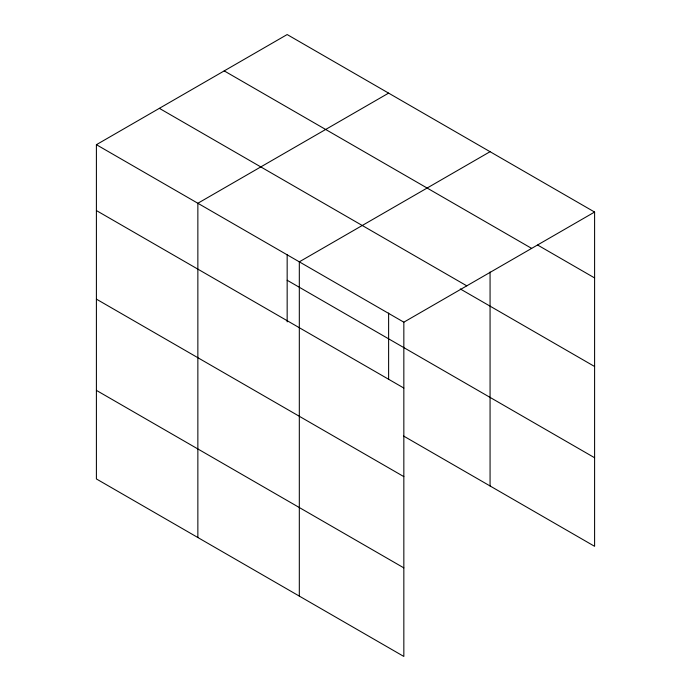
<?xml version="1.0" encoding="UTF-8"?>
<svg xmlns="http://www.w3.org/2000/svg" width="691" height="691" viewBox="0 0 691 691"><rect width="100%" height="100%" fill="white"/><g stroke="black" fill="none" stroke-linecap="round" stroke-linejoin="round"><path stroke-width="1.04" d="M403.838 476.626L403.838 322.179L96.403 144.687L96.403 478.949L403.838 656.45L403.838 476.626L96.403 299.134M490.066 271.995L490.066 485.972M403.509 435.995L594.597 546.313L594.597 212.051L287.162 34.55L96.403 144.687M388.618 93.121L197.859 203.258L197.859 537.529M490.066 151.7L299.315 261.829L299.315 596.1M403.838 322.179L594.597 212.051M537.667 245.055L594.597 277.929M224.212 70.897L531.647 248.389M159.353 108.34L466.788 285.841M460.284 288.95L594.597 366.498M287.162 280.252L594.597 457.744M96.403 210.565L403.838 388.057M96.403 390.38L403.838 567.881M388.618 313.058L388.618 379.376M287.162 254.487L287.162 321.868"/></g></svg>
